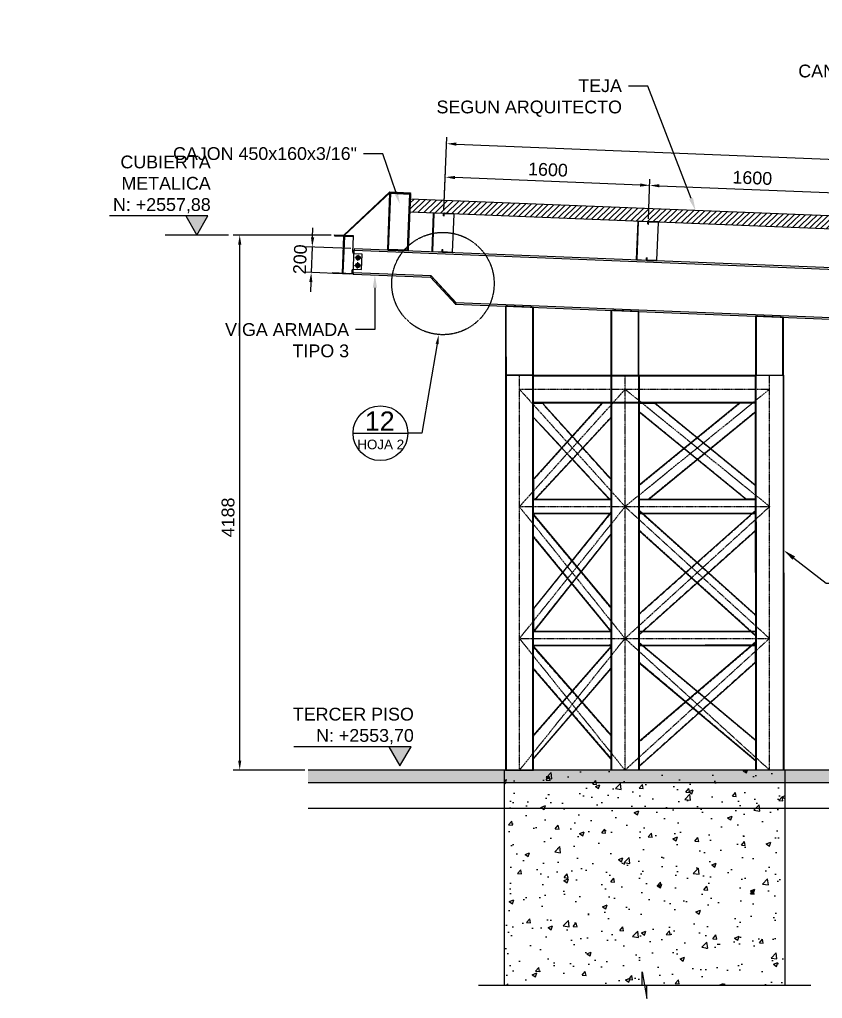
# Model space of a CAD drawing. Header units: millimetres. Extents: x -241278 to 318497, y -110515 to 29234.
# Drawn here: x -32767 to -26485, y -39281 to -31619 of the extents above; entities that cross this region are included whole.
import ezdxf
from ezdxf import colors
from ezdxf.entities.mleader import LeaderData, LeaderLine
from ezdxf.enums import TextEntityAlignment as Align
from ezdxf.math import Vec2, Vec3

# ---------------------------------------------------------------- set-up
doc = ezdxf.new("R2010")
doc.units = ezdxf.units.MM
doc.header["$LTSCALE"] = 0.1
doc.set_wipeout_variables(frame=1)
for name, pattern in [('CENTER', [2, 1.25, -0.25, 0.25, -0.25]), ('CENTERX2', [101.6, 63.5, -12.7, 12.7, -12.7]), ('HIDDENX2', [19.05, 12.7, -6.35])]:
    doc.linetypes.add(name, pattern=pattern)
for name, color, linetype in [('EE-5', 7, 'Continuous'), ('EE-CENTROS', 8, 'CENTER'), ('EE-TEXTO 1', 4, 'Continuous'), ('EE-TEXTO 2', 2, 'Continuous'), ('EE-V ARMADA TIPO 4', 223, 'Continuous'), ('SIM-2PHR 305x80x2', 4, 'Continuous'), ('SIM-ACHURADOS', 8, 'Continuous'), ('SIM-CONCRETO', 8, 'Continuous'), ('SIM-COTAS', 1, 'Continuous'), ('SIM-EJES', 8, 'CENTERX2'), ('SIM-OCULTOS', 8, 'HIDDENX2'), ('SIM-PLATINAS', 2, 'Continuous'), ('SIM-TUBO 365x160x3-16', 83, 'Continuous'), ('SIM-TUBO 4x4mm', 122, 'Continuous'), ('SIM-TUBO 8x5.5', 212, 'Continuous'), ('SIM-W16x31', 164, 'Continuous')]:
    doc.layers.add(name, color=color, linetype=linetype)
doc.styles.add('ARIAL', font='arial.ttf')
doc.styles.add('ARIAL EE', font='arial.ttf')
doc.styles.get("Standard").update_dxf_attribs({"font": 'arial.ttf'})
doc.dimstyles.new('EE 1_STANDAR', dxfattribs={"dimtxt": 2, "dimasz": 1.5, "dimexe": 1, "dimexo": 0.5, "dimgap": 0.8, "dimtad": 1, "dimdec": 0, "dimdsep": 46, "dimtxsty": 'Standard', "dimcen": 0.09, "dimclrd": 256, "dimclre": 256, "dimclrt": 2, "dimadec": 0, "dimazin": 0, "dimtfac": 1, "dimtdec": 0, "dimtix": 1, "dimtmove": 0, "dimatfit": 2, "dimfxl": 1, "dimtolj": 1, "dimlwd": -1, "dimlwe": -1, "dimarcsym": 1})

# ---------------------------------------------------------------- blocks, each defined once
blk = doc.blocks.new('*D51')
at = {"layer": 'SIM-COTAS', "color": 2, "transparency": 16777216, "insert": (-25427.9, -34161.8), "char_height": 100, "attachment_point": 5, "rotation": 358.89424}
blk.add_mtext('\\A1;VIGA W16x31', dxfattribs=at)
blk = doc.blocks.new('*D53')
at = {"layer": 'SIM-COTAS', "transparency": 16777216}
for p, q in [((-30328.9, -33306.2), (-31094.8, -33306.2)), ((-31044.8, -37419.5), (-31044.8, -33381.2)), ((-30534.8, -37494.5), (-31094.8, -37494.5))]:
    blk.add_line(p, q, dxfattribs=at)
for points in [[(-31057.3, -33381.2), (-31032.3, -33381.2), (-31044.8, -33306.2)], [(-31057.3, -37419.5), (-31032.3, -37419.5), (-31044.8, -37494.5)]]:
    blk.add_solid(points, dxfattribs=at)
at = {"layer": 'SIM-COTAS', "color": 2, "transparency": 16777216, "insert": (-31135.9, -35516), "char_height": 100, "attachment_point": 5, "rotation": 90}
blk.add_mtext('\\A1;4188', dxfattribs=at)
blk = doc.blocks.new('*D56')
at = {"layer": 'SIM-COTAS', "transparency": 16777216}
for p, q in [((-27847.3, -33178.3), (-27834.8, -32867.2)), ((-27761.9, -32920.1), (-26312.7, -32978.5)), ((-26248.3, -33242.3), (-26235.8, -32931.6))]:
    blk.add_line(p, q, dxfattribs=at)
for points in [[(-27761.3, -32907.6), (-27762.4, -32932.6), (-27836.8, -32917.1)], [(-26312.2, -32966), (-26313.2, -32991), (-26237.8, -32981.6)]]:
    blk.add_solid(points, dxfattribs=at)
at = {"layer": 'SIM-COTAS', "color": 2, "transparency": 16777216, "insert": (-27033.6, -32858.4), "char_height": 100, "attachment_point": 5, "rotation": 357.69238}
blk.add_mtext('\\A1;1600', dxfattribs=at)
blk = doc.blocks.new('*D59')
at = {"layer": 'SIM-COTAS', "transparency": 16777216}
for p, q in [((-29446.4, -33114.3), (-29423.2, -32540.6)), ((-29350.3, -32593.6), (-23104.1, -32845.3)), ((-23050.2, -33370.3), (-23027.2, -32798.4))]:
    blk.add_line(p, q, dxfattribs=at)
for points in [[(-29349.8, -32581.1), (-29350.8, -32606.1), (-29425.2, -32590.6)], [(-23103.6, -32832.8), (-23104.6, -32857.8), (-23029.2, -32848.3)]]:
    blk.add_solid(points, dxfattribs=at)
at = {"layer": 'SIM-COTAS', "color": 2, "transparency": 16777216, "insert": (-25334.4, -32663.6), "char_height": 100, "attachment_point": 5, "rotation": 357.69238}
blk.add_mtext('\\A1;CORREAS 2PHR 305x80x2.0mm', dxfattribs=at)
blk = doc.blocks.new('*D60')
at = {"layer": 'SIM-COTAS', "transparency": 16777216}
for p, q in [((-29446.4, -33114.3), (-29433.8, -32802.7)), ((-27911.7, -32914.1), (-29360.9, -32855.7)), ((-27847.3, -33178.3), (-27834.8, -32867.2))]:
    blk.add_line(p, q, dxfattribs=at)
for points in [[(-29360.4, -32843.2), (-29361.4, -32868.2), (-29435.8, -32852.7)], [(-27911.2, -32901.6), (-27912.2, -32926.6), (-27836.8, -32917.1)]]:
    blk.add_solid(points, dxfattribs=at)
at = {"layer": 'SIM-COTAS', "color": 2, "transparency": 16777216, "insert": (-28632.6, -32793.9), "char_height": 100, "attachment_point": 5, "rotation": 357.69238}
blk.add_mtext('\\A1;1600', dxfattribs=at)
blk = doc.blocks.new('*D70')
at = {"layer": 'SIM-COTAS', "transparency": 16777216}
for p, q in [((-30474.6, -33324.4), (-30471.6, -33249.5)), ((-30174.1, -33411.5), (-30527.5, -33397.4)), ((-30477.6, -33399.4), (-30485.6, -33599.3)), ((-30182.1, -33611.4), (-30535.5, -33597.3)), ((-30488.6, -33674.2), (-30491.6, -33749.2))]:
    blk.add_line(p, q, dxfattribs=at)
for points in [[(-30487.1, -33323.9), (-30462.1, -33324.9), (-30477.6, -33399.4)], [(-30501.1, -33673.7), (-30476.1, -33674.7), (-30485.6, -33599.3)]]:
    blk.add_solid(points, dxfattribs=at)
at = {"layer": 'SIM-COTAS', "color": 2, "transparency": 16777216, "insert": (-30572.5, -33495.7), "char_height": 100, "attachment_point": 5, "rotation": 87.70705}
blk.add_mtext('\\A1;200', dxfattribs=at)
blk = doc.blocks.new('ITEM DETALLE')
at = {"color": 7, "transparency": 16777216}
blk.add_wipeout([(0, 4.29), (-0.84, 4.2), (-1.64, 3.96), (-2.38, 3.56), (-3.03, 3.03), (-3.56, 2.38), (-3.96, 1.64), (-4.2, 0.84), (-4.29, 0), (-4.2, -0.84), (-3.96, -1.64), (-3.56, -2.38), (-3.03, -3.03), (-2.38, -3.56), (-1.64, -3.96), (-0.84, -4.2), (0, -4.29), (0.84, -4.2), (1.64, -3.96), (2.38, -3.56), (3.03, -3.03), (3.56, -2.38), (3.96, -1.64), (4.2, -0.84), (4.29, 0), (4.2, 0.84), (3.96, 1.64), (3.56, 2.38), (3.03, 3.03), (2.38, 3.56), (1.64, 3.96), (0.84, 4.2)], dxfattribs=at)
at = {"layer": 'EE-5', "color": 7, "transparency": 16777216}
blk.add_line((-4.29, 0), (4.29, 0), dxfattribs=at)
blk.add_circle((0, 0), 4.29, dxfattribs=at)
at = {"layer": 'EE-TEXTO 1', "color": 4, "transparency": 16777216, "style": 'ARIAL EE'}
blk.add_attdef('X', text='', height=3, dxfattribs=at).set_placement((-0.11, 1.9), align=Align.MIDDLE_CENTER)
at = {"layer": 'EE-TEXTO 2', "color": 2, "transparency": 16777216, "style": 'ARIAL EE'}
blk.add_attdef('###', text='', height=1.5, dxfattribs=at).set_placement((0.04, -1.76), align=Align.MIDDLE_CENTER)

msp = doc.modelspace()

# ---------------------------------------------------------------- hatches: boundary and pattern name
at = {"layer": 'SIM-ACHURADOS'}
h = msp.add_hatch(dxfattribs=at)
h.set_pattern_fill('ANSI31', color=256, scale=10, angle=-0.8201)
h.set_pattern_definition([(44.1799, (-21316.485, -17.095), (-22.127007, 22.769674), [])])
h.paths.add_polyline_path([(-29714.9, -33124.4), (-22968.4, -33394.4), (-22964.8, -33294.4), (-29711.3, -33024.5)])
at = {"layer": 'SIM-CONCRETO'}
h = msp.add_hatch(dxfattribs=at)
h.set_pattern_fill('AR-CONC', color=256)
h.set_pattern_definition([(50, (-18394.92, 0), (182.18467, -15.9391), [19.05, -209.55]), (355, (-18394.92, 0), (-35.2434, 191.05685), [15.24, -167.6406]), (100.45144, (-18379.74, -1.33), (146.94125, 175.11775), [16.19, -178.09024]), (46.1842, (-18394.92, 50.8), (271.079, -42.0423), [28.575, -314.325]), (96.63556, (-18372.33, 47.3), (237.4041, 247.4261), [24.285, -267.1356]), (351.18415, (-18394.92, 50.8), (237.4041, 247.4261), [22.86, -251.4597]), (21, (-18369.52, 38.1), (151.6144, -102.2652), [19.05, -209.55]), (326, (-18369.52, 38.1), (61.802, 184.188), [15.24, -167.64]), (71.45144, (-18356.89, 29.58), (213.4164, 81.9228), [16.19, -178.0899]), (37.5, (-18394.924, 0), (3.0886, 84.55504), [0, -165.608, 0, -170.18, 0, -168.275]), (7.5, (-18394.92, 0), (66.81966, 100.18057), [0, -97.028, 0, -161.798, 0, -64.135]), (327.5, (-18451.566, 0), (135.5906, -5.72874), [0, -63.5, 0, -198.12, 0, -262.89]), (317.5, (-18476.97, 0), (148.12918, 25.4265), [0, -82.55, 0, -131.572, 0, -186.69])])
h.paths.add_polyline_path([(-13781.8, -37594.5), (-30509.8, -37594.5), (-30509.8, -37494.5), (-13781.8, -37494.5)])
h = msp.add_hatch(dxfattribs=at)
h.set_pattern_fill('AR-CONC', color=256, scale=2)
h.set_pattern_definition([(50, (-11201, 0), (364.3693, -31.8782), [38.1, -419.1]), (355, (-11201, 0), (-70.487, 382.1137), [30.48, -335.2812]), (100.4514, (-11170.65, -2.66), (293.8825, 350.2355), [32.38, -356.1805]), (46.1842, (-11201, 101.6), (542.158, -84.0847), [57.15, -628.65]), (96.6356, (-11155.83, 94.6), (474.808, 494.852), [48.57, -534.271]), (351.1842, (-11201, 101.6), (474.808, 494.852), [45.72, -502.9195]), (21, (-11150.2, 76.2), (303.2288, -204.5304), [38.1, -419.1]), (326, (-11150.2, 76.2), (123.604, 368.376), [30.48, -335.28]), (71.4514, (-11124.94, 59.16), (426.8328, 163.8455), [32.38, -356.18]), (37.5, (-11201.01, 0), (6.1772, 169.11008), [0, -331.216, 0, -340.36, 0, -336.55]), (7.5, (-11201.01, 0), (133.6393, 200.36115), [0, -194.056, 0, -323.596, 0, -128.27]), (327.5, (-11314.3, 0), (271.1812, -11.4575), [0, -127, 0, -396.24, 0, -525.78]), (317.5, (-11365.1, 0), (296.2584, 50.853), [0, -165.1, 0, -263.144, 0, -373.38])])
h.paths.add_polyline_path([(-28976.6, -39177.1), (-26776.6, -39177.1), (-26776.6, -37494.5), (-28976.6, -37494.5)])
at = {"layer": 'SIM-COTAS'}
h = msp.add_hatch(color=256, dxfattribs=at)
h.dxf.hatch_style = 1
h.paths.add_polyline_path([(-31380.3, -33306.2), (-31293.3, -33155.5), (-31467.3, -33155.5)])
h = msp.add_hatch(color=256, dxfattribs=at)
h.dxf.hatch_style = 1
h.paths.add_polyline_path([(-29790.8, -37461.9), (-29703.8, -37311.2), (-29877.8, -37311.2)])

# ---------------------------------------------------------------- linework, layer by layer
for points in [[(-29714.9, -33124.4), (-22968.4, -33394.4), (-22964.8, -33294.4), (-29711.3, -33024.5)], [(-30127.2, -33497), (-30134.4, -33483.2), (-30126.1, -33470), (-30110.5, -33470.6), (-30103.3, -33484.4), (-30111.6, -33497.6)], [(-30129.6, -33556.9), (-30136.8, -33543.1), (-30128.5, -33530), (-30112.9, -33530.6), (-30105.7, -33544.4), (-30114, -33557.6)]]:
    msp.add_lwpolyline(points, close=True)
for centre, radius in [((-30118.9, -33483.8), 16.7), ((-30118.9, -33483.8), 13.5), ((-30118.9, -33483.8), 6.44), ((-30121.3, -33543.8), 16.7), ((-30121.3, -33543.8), 13.5), ((-30121.3, -33543.8), 6.44)]:
    msp.add_circle(centre, radius)
for centre in [(-30118.9, -33483.8), (-30121.3, -33543.8)]:
    msp.add_arc(centre, 7.94, 342.69238, 282.69238)
at = {"layer": 'EE-CENTROS'}
for p, q in [((-30143.8, -33482.8), (-30093.9, -33484.8)), ((-30119.9, -33508.8), (-30117.8, -33458.8)), ((-30146.2, -33542.8), (-30096.3, -33544.8)), ((-30122.3, -33568.7), (-30120.3, -33518.8))]:
    msp.add_line(p, q, dxfattribs=at)
at = {"layer": 'EE-V ARMADA TIPO 4'}
for points in [[(-30154, -33312.3), (-30303.9, -33306.2), (-30304.1, -33312.2), (-30154.2, -33318.3)], [(-30226.2, -33315.4), (-30232.2, -33315.1), (-30243.7, -33602.9), (-30237.8, -33603.1)], [(-30166.1, -33612), (-30315.9, -33606), (-30315.7, -33600), (-30165.8, -33606)]]:
    msp.add_lwpolyline(points, close=True, dxfattribs=at)
at = {"layer": 'SIM-2PHR 305x80x2'}
for points in [[(-29448, -33155.3), (-29450, -33155.3), (-29449.4, -33139.3, 0.414214), (-29451.3, -33137.2), (-29523.2, -33134.3, 0.414214), (-29525.3, -33136.2), (-29537.3, -33433, 0.414214), (-29535.3, -33435), (-29463.4, -33437.9, 0.414214), (-29461.3, -33436), (-29460.7, -33420), (-29458.7, -33420.1), (-29459.3, -33436.1, -0.414214), (-29463.5, -33439.9), (-29535.4, -33437, -0.414214), (-29539.3, -33432.9), (-29527.3, -33136.1, -0.414214), (-29523.1, -33132.3), (-29451.2, -33135.2, -0.414214), (-29447.4, -33139.3), (-29448, -33155.3)], [(-29448, -33155.3), (-29446, -33155.4), (-29445.4, -33139.4, -0.414214), (-29443.3, -33137.5), (-29371.3, -33140.4, -0.414214), (-29369.4, -33142.5), (-29381.4, -33439.2, -0.414214), (-29383.5, -33441.2), (-29455.4, -33438.3, -0.414214), (-29457.3, -33436.2), (-29456.7, -33420.2), (-29458.7, -33420.1), (-29459.3, -33436.1, 0.414214), (-29455.5, -33440.3), (-29383.5, -33443.2, 0.414214), (-29379.4, -33439.3), (-29367.4, -33142.6, 0.414214), (-29371.3, -33138.4), (-29443.2, -33135.5, 0.414214), (-29447.4, -33139.3), (-29448, -33155.3)], [(-27849, -33219.3), (-27851, -33219.2), (-27850.3, -33203.2, 0.414214), (-27852.2, -33201.1), (-27924.2, -33198.2, 0.414214), (-27926.3, -33200.2), (-27938.2, -33496.9, 0.414214), (-27936.3, -33499), (-27864.4, -33501.9, 0.414214), (-27862.3, -33500), (-27861.6, -33484), (-27859.6, -33484.1), (-27860.3, -33500.1, -0.414214), (-27864.4, -33503.9), (-27936.4, -33501, -0.414214), (-27940.2, -33496.8), (-27928.3, -33200.1, -0.414214), (-27924.1, -33196.3), (-27852.2, -33199.2, -0.414214), (-27848.3, -33203.3), (-27849, -33219.3)], [(-27849, -33219.3), (-27847, -33219.4), (-27846.3, -33203.4, -0.414214), (-27844.2, -33201.5), (-27772.3, -33204.4, -0.414214), (-27770.4, -33206.5), (-27782.4, -33503.2, -0.414214), (-27784.4, -33505.1), (-27856.4, -33502.2, -0.414214), (-27858.3, -33500.1), (-27857.6, -33484.2), (-27859.6, -33484.1), (-27860.3, -33500.1, 0.414214), (-27856.5, -33504.2), (-27784.5, -33507.1, 0.414214), (-27780.4, -33503.3), (-27768.4, -33206.5, 0.414214), (-27772.2, -33202.4), (-27844.2, -33199.5, 0.414214), (-27848.3, -33203.3), (-27849, -33219.3)]]:
    msp.add_lwpolyline(points, format="xyb", dxfattribs=at)
at = {"layer": 'SIM-CONCRETO'}
for p, q in [((-13781.8, -37494.5), (-30509.8, -37494.5)), ((-13781.8, -37594.5), (-30509.8, -37594.5)), ((-13781.8, -37794.5), (-30509.8, -37794.5))]:
    msp.add_line(p, q, dxfattribs=at)
msp.add_lwpolyline([(-28976.6, -39177.1), (-26776.6, -39177.1), (-26776.6, -37494.5), (-28976.6, -37494.5)], close=True, dxfattribs=at)
at = {"layer": 'SIM-COTAS'}
msp.add_line((-31132.9, -33306.2), (-31627.7, -33306.2), dxfattribs=at)
for points in [[(-31467.3, -33155.5), (-32064.9, -33155.5)], [(-29877.8, -37311.2), (-30621.4, -37311.2)], [(-29176.6, -39177.1), (-27894.8, -39177.1), (-27894.8, -39072.8), (-27858.4, -39281.4), (-27858.4, -39177.1), (-26576.6, -39177.1)]]:
    msp.add_lwpolyline(points, dxfattribs=at)
for points in [[(-31380.3, -33306.2), (-31293.3, -33155.5), (-31467.3, -33155.5)], [(-29790.8, -37461.9), (-29703.8, -37311.2), (-29877.8, -37311.2)]]:
    msp.add_lwpolyline(points, close=True, dxfattribs=at)
at = {"layer": 'SIM-EJES'}
for p, q in [((-28855.8, -37494.5), (-28855.7, -34402.2)), ((-28029.2, -37494.3), (-28029.1, -34402)), ((-26898.4, -37494), (-26898.3, -34401.7)), ((-28856.4, -35432.1), (-28028.1, -34512.4)), ((-28856, -34512.5), (-28029.1, -35431.5)), ((-28855.7, -34512.8), (-26900, -34511.3)), ((-28030.8, -35431.9), (-26898.3, -34512.2)), ((-28030.5, -34512.3), (-26898.1, -35431.3)), ((-28856.4, -36464.5), (-28029.1, -35431.5)), ((-28856.4, -35432.1), (-28030.5, -36463.6)), ((-28855.7, -35431.3), (-28028.5, -35431.2)), ((-28030.9, -36464.3), (-26898.1, -35431.3)), ((-28030.8, -35431.9), (-26899.7, -36463.4)), ((-28030.2, -35431.1), (-26897.4, -35431)), ((-28856.4, -36463.7), (-28030.2, -36463.6)), ((-28856.4, -36463.7), (-28030.2, -37494.3)), ((-28855.8, -37494.5), (-28030.5, -36463.6)), ((-28030.9, -36463.5), (-26899.4, -36463.4)), ((-28030.9, -36463.5), (-26898.4, -37494)), ((-28030.2, -37494.3), (-26899.7, -36463.4))]:
    msp.add_line(p, q, dxfattribs=at)
at = {"layer": 'SIM-OCULTOS'}
for points in [[(-28961.4, -33863.2), (-28961.2, -34402.2), (-28752.2, -34402.2), (-28752.3, -33871.9)], [(-28134.8, -33896.2), (-28134.7, -34402), (-27925.6, -34402), (-27925.7, -33905)], [(-27004.7, -33941.5), (-27003.9, -34402.3), (-26794.8, -34402.3), (-26795.6, -33950.2)], [(-28961.2, -34402.2), (-28960.3, -37494.5), (-28751.2, -37494.5), (-28752.2, -34402.2)], [(-27924.5, -34402), (-27923.6, -37494.3), (-28132.7, -37494.4), (-28133.6, -34402.1)], [(-26793.8, -34401.6), (-26792.9, -37493.9), (-27001.9, -37494), (-27002.8, -34401.7)], [(-27007.8, -34615.8), (-28747.1, -34616.3), (-28747.2, -34407.2), (-27007.9, -34406.7)], [(-28679.1, -34621.3), (-28138.4, -35221.2), (-28138.3, -35373.7), (-28149.7, -35373.7), (-28747.1, -34730.7), (-28747.1, -34621.3)], [(-28205.5, -34621.3), (-28746.3, -35221.2), (-28746.3, -35373.7), (-28734.9, -35373.7), (-28137.6, -34730.7), (-28137.5, -34621.3)], [(-27799.1, -34620.9), (-27009.3, -35266.6), (-27009.4, -35373.9), (-27080.4, -35373.9), (-27920.9, -34686.3), (-27920.8, -34620.8)], [(-27129.5, -34620.9), (-27919.3, -35266.6), (-27919.3, -35373.9), (-27848.3, -35373.9), (-27007.8, -34686.3), (-27007.8, -34620.8)], [(-28746.9, -35377.1), (-28138.3, -35376.7), (-28138.3, -35485), (-28746.8, -35485.4)], [(-27919.3, -35376.9), (-27006.6, -35376.5), (-27006.6, -35484.8), (-27919.2, -35485.2)], [(-27008.9, -35465.7), (-27919.5, -36275.2), (-27919.8, -36432), (-27008.9, -35616.9)], [(-27917.9, -35466.4), (-27008.4, -36282.3), (-27008, -36439.1), (-27917.8, -35617.6)], [(-28138.3, -35479.3), (-28747.2, -36232.3), (-28747.1, -36409.3), (-28137.7, -35643.3)], [(-28745.6, -35499.4), (-28139.4, -36227.6), (-28139.3, -36404.6), (-28745.7, -35663.9)], [(-28747.2, -36409.6), (-28139, -36409.1), (-28139, -36517.4), (-28747.2, -36517.9)], [(-27920, -36409.4), (-27008.2, -36408.9), (-27008.2, -36517.2), (-27919.9, -36517.7)], [(-28139.1, -36529.9), (-28747.7, -37227.8), (-28747.7, -37404.8), (-28138.9, -36694.4)], [(-28746.5, -36532.6), (-28138.2, -37226.7), (-28138.1, -37403.7), (-28746.6, -36697.1)], [(-27918.7, -36499.5), (-27007.3, -37262.5), (-27006.9, -37419.3), (-27918.7, -36650.7)], [(-27009.8, -36496.7), (-27918.1, -37273.2), (-27918.4, -37461.9), (-27009.7, -36647.9)]]:
    msp.add_lwpolyline(points, close=True, dxfattribs=at)
msp.add_circle((-29454.7, -33685.4), 400.5, dxfattribs=at)
at = {"layer": 'SIM-PLATINAS'}
msp.add_lwpolyline([(-30303.8, -33306.1), (-30303.8, -33304.1), (-30230, -33307), (-29869.7, -32968.5), (-29708.9, -32975.2), (-29709.1, -32979.8), (-29868.9, -32973.4), (-30228.8, -33309), (-30303.8, -33306.1)], dxfattribs=at)
msp.add_lwpolyline([(-30164.9, -33584, -0.414214), (-30152.5, -33572.5), (-30092.5, -33574.9), (-30087.7, -33455), (-30147.6, -33452.6, -0.414214), (-30159.1, -33440.2), (-30154.2, -33318.3), (-30226.2, -33315.4), (-30237.8, -33603.1), (-30165.8, -33606)], format="xyb", close=True, dxfattribs=at)
at = {"layer": 'SIM-TUBO 365x160x3-16'}
for points in [[(-29882, -33418.5), (-29886.7, -33418.3), (-29869.1, -32978.1), (-29864.4, -32978.3)], [(-29709.1, -32979.8), (-29868.9, -32973.4), (-29869.1, -32978.1), (-29709.3, -32984.5)], [(-29726.9, -33424.7), (-29731.6, -33424.5), (-29714, -32984.3), (-29709.3, -32984.5)], [(-29726.9, -33424.7), (-29886.7, -33418.3), (-29886.9, -33423), (-29727.1, -33429.4)]]:
    msp.add_lwpolyline(points, close=True, dxfattribs=at)
at = {"layer": 'SIM-TUBO 4x4mm'}
for points in [[(-28674.5, -34621.3), (-28138.4, -35217.1), (-28138.3, -35373.7), (-28154.6, -35373.7), (-28747.1, -34734.7), (-28747.1, -34621.3)], [(-28210.1, -34621.3), (-28746.3, -35217.1), (-28746.3, -35373.7), (-28730.1, -35373.7), (-28137.6, -34734.7), (-28137.5, -34621.3)], [(-27794.5, -34620.9), (-27009.3, -35262.5), (-27009.4, -35373.9), (-27085.3, -35373.9), (-27920.9, -34690.3), (-27920.8, -34620.8)], [(-27134.1, -34620.9), (-27919.3, -35262.5), (-27919.3, -35373.9), (-27843.4, -35373.9), (-27007.8, -34690.3), (-27007.8, -34620.8)], [(-28746.9, -35374.1), (-28138.3, -35373.7), (-28138.3, -35488), (-28746.8, -35488.4)], [(-27919.3, -35373.9), (-27006.6, -35373.5), (-27006.6, -35487.8), (-27919.2, -35488.2)], [(-28138.3, -35472.8), (-28747.2, -36228.2), (-28747.1, -36413.4), (-28137.7, -35647.3)], [(-27008.9, -35460.9), (-27919.5, -36271.2), (-27919.7, -36435.9), (-27008.9, -35622.1)], [(-27917.9, -35461.7), (-27008.4, -36278.3), (-27008, -36443), (-27917.8, -35622.8)], [(-28745.6, -35492.9), (-28139.4, -36223.6), (-28139.3, -36408.7), (-28745.7, -35667.9)], [(-28747.2, -36406.6), (-28139, -36406.1), (-28139, -36520.4), (-28747.2, -36520.9)], [(-27920, -36406.4), (-27008.2, -36405.9), (-27008.2, -36520.2), (-27919.9, -36520.7)], [(-28139.1, -36523.4), (-28747.7, -37223.7), (-28747.7, -37408.8), (-28138.9, -36698.4)], [(-28746.5, -36526.1), (-28138.2, -37222.6), (-28138.1, -37407.7), (-28746.6, -36701.1)], [(-27918.7, -36494.8), (-27007.3, -37258.5), (-27006.9, -37423.2), (-27918.7, -36655.9)], [(-27009.8, -36491.9), (-27918.1, -37269.1), (-27918.4, -37465.9), (-27009.7, -36653.1)]]:
    msp.add_lwpolyline(points, close=True, dxfattribs=at)
at = {"layer": 'SIM-TUBO 8x5.5'}
for points in [[(-28966.4, -33863.2), (-28966.2, -34402.2), (-28747.2, -34402.2), (-28747.3, -33871.9)], [(-28139.8, -33896.2), (-28139.7, -34402), (-27920.6, -34402), (-27920.7, -33905)], [(-27009.7, -33941.5), (-27008.9, -34402.3), (-26789.8, -34402.3), (-26790.6, -33950.2)], [(-28966.2, -34402.2), (-28965.3, -37494.5), (-28746.3, -37494.5), (-28747.2, -34402.2)], [(-27007.8, -34620.8), (-28747, -34621.3), (-28747.2, -34402.2), (-27007.9, -34401.7)], [(-27919.5, -34402), (-27918.6, -37494.3), (-28137.7, -37494.4), (-28138.6, -34402.1)], [(-26788.8, -34401.6), (-26787.8, -37493.9), (-27006.9, -37494), (-27007.8, -34401.7)]]:
    msp.add_lwpolyline(points, close=True, dxfattribs=at)
at = {"layer": 'SIM-W16x31'}
for points in [[(-30149.6, -33423.7), (-22929.6, -33712.6), (-22929.6, -33714.1), (-22834, -33717.9), (-22841.6, -34097), (-29353.2, -33836.5), (-29547, -33625.6), (-30156.7, -33601.2)], [(-22929.1, -33701.4), (-30149.1, -33412.5), (-30149.6, -33423.7), (-22929.6, -33712.6)], [(-29547, -33625.6), (-30156.7, -33600.8), (-30157.1, -33612), (-29552.1, -33636.6)], [(-29352.4, -33836.6), (-29357.5, -33847.6), (-29552.1, -33636.6), (-29547, -33625.6)], [(-22841.6, -34097), (-29353.2, -33836.5), (-29358.3, -33847.5), (-22841.8, -34108.2)]]:
    msp.add_lwpolyline(points, close=True, dxfattribs=at)

# ---------------------------------------------------------------- texts
at = {"layer": 'SIM-COTAS', "color": 2, "char_height": 100, "attachment_point": 9, "style": 'ARIAL'}
for s, insert, width in [('\\A1;CUBIERTA METALICA\\PN: +2557,88', (-31271.8, -33135.6), 1214.801), ('\\A1;TERCER PISO\\PN: +2553,70', (-29682.3, -37291.3), 1163.76)]:
    msp.add_mtext(s, dxfattribs=dict(at, insert=insert, width=width))

# ---------------------------------------------------------------- dimensions: what is measured, and where the dimension line sits
at = {"layer": 'SIM-COTAS'}
dim = msp.add_linear_dim(base=(-23029.2, -32848.3), p1=(-29447.4, -33139.3), p2=(-23051.2, -33395.3), angle=357.69238, text='CORREAS 2PHR 305x80x2.0mm', dimstyle='EE 1_STANDAR', dxfattribs=at)
dim.commit()
dim.dimension.update_dxf_attribs({"geometry": '*D59', "text_midpoint": (-25338, -32755.3), "dimtype": 160})
for base, p2, picture, middle in [((-29435.8, -32852.7), (-29447.4, -33139.3), '*D60', (-28632.6, -32793.9)), ((-26237.8, -32981.6), (-26249.3, -33267.3), '*D56', (-27033.6, -32858.4))]:
    dim = msp.add_linear_dim(base=base, p1=(-27848.3, -33203.3), p2=p2, angle=357.69238, dimstyle='EE 1_STANDAR', dxfattribs=at)
    dim.commit()
    dim.dimension.update_dxf_attribs({"geometry": picture, "text_midpoint": middle})
for base, p1, p2, angle, picture, middle, dimtype in [((-30485.6, -33599.3), (-30149.1, -33412.5), (-30157.1, -33612.4), 267.70705, '*D70', (-30481.6, -33499.3), 161), ((-31044.8, -33306.2), (-30509.8, -37494.5), (-30303.9, -33306.2), 90, '*D53', (-31044.8, -35516), 160)]:
    dim = msp.add_linear_dim(base=base, p1=p1, p2=p2, angle=angle, dimstyle='EE 1_STANDAR', dxfattribs=at)
    dim.commit()
    dim.dimension.update_dxf_attribs({"geometry": picture, "text_midpoint": middle, "dimtype": dimtype})
dim = msp.add_linear_dim(base=(-30173.4, -34162), p1=(-22837.2, -33702.2), p2=(-30161.7, -33560.8), angle=178.89424, text='VIGA W16x31', dimstyle='EE 1_STANDAR', override={"dimse1": 1, "dimse2": 1, "dimsd1": 1, "dimsd2": 1}, dxfattribs=at)
dim.commit()
dim.dimension.update_dxf_attribs({"geometry": '*D51', "text_midpoint": (-25429.7, -34253.5), "dimtype": 161})

# ---------------------------------------------------------------- leaders
at = {"layer": 'SIM-COTAS', "linetype": 'Continuous'}
ml = msp.add_multileader_mtext('Standard', dxfattribs=at)
ml.set_content('\\A1;{\\C2;TEJA\\PSEGUN ARQUITECTO}', color=256)
ml.set_leader_properties()
ml.build(insert=Vec2(0, 0))
ml.multileader.update_dxf_attribs({"dogleg_length": 0.0025, "arrow_head_size": 100, "scale": 50})
ctx = ml.context
ctx.base_point, ctx.scale, ctx.char_height, ctx.arrow_head_size, ctx.landing_gap_size, ctx.plane_origin = Vec3(11372.5, -31673), 50, 100, 100, 50, Vec3(30775.3, -33692)
ctx.text_align_type = 2
notes = []
notes.append((ctx, [(0, (1, 1, 0), (12533.9, -31673), (-1, 0), 151.8, [(0, [(12533.9, -32733.5)], 0, [])])]))
ctx.mtext.insert, ctx.mtext.rotation, ctx.mtext.width, ctx.mtext.defined_height, ctx.mtext.alignment, ctx.mtext.flow_direction = Vec3(12332.1, -31619.1), 6.283185, 1310.826, 411.1, 3, 5
ml = msp.add_multileader_mtext('Standard', dxfattribs=at)
ml.set_content('\\A1;{\\C2;CANAL DE AGUAS LLUVIAS SEGUN DISEÑO HIDRAULICO}', color=256)
ml.set_leader_properties()
ml.build(insert=Vec2(0, 0))
ml.multileader.update_dxf_attribs({"dogleg_length": 0.0025, "arrow_head_size": 100, "scale": 50})
ctx = ml.context
ctx.base_point, ctx.scale, ctx.char_height, ctx.arrow_head_size, ctx.landing_gap_size, ctx.plane_origin = Vec3(-24293.3, -32022.5), 50, 100, 100, 50, Vec3(-4964.9, -34649.4)
ctx.text_align_type = 2
notes.append((ctx, [(0, (1, 1, 0), (-22622.5, -32022.5), (-1, 0), 151.8, [(0, [(-22842.1, -33698.4)], 0, [])])]))
ctx.mtext.insert, ctx.mtext.rotation, ctx.mtext.width, ctx.mtext.defined_height, ctx.mtext.alignment, ctx.mtext.flow_direction = Vec3(-22824.3, -31971.6), 6.283185, 1471.795, 542.5, 3, 5
ml = msp.add_multileader_mtext('Standard', dxfattribs=at)
ml.set_content('\\A1;{\\C2;CANAL DE AGUAS LLUVIAS SEGUN DISEÑO HIDRAULICO}', color=256)
ml.set_leader_properties()
ml.build(insert=Vec2(0, 0))
ml.multileader.update_dxf_attribs({"dogleg_length": 0.0025, "arrow_head_size": 100, "scale": 50})
ctx = ml.context
ctx.base_point, ctx.scale, ctx.char_height, ctx.arrow_head_size, ctx.landing_gap_size, ctx.plane_origin = Vec3(-2486.9, -32022.4), 50, 100, 100, 50, Vec3(16841.5, -34649.4)
ctx.text_align_type = 2
notes.append((ctx, [(0, (1, 1, 0), (-816.1, -32022.4), (-1, 0), 151.8, [(0, [(-1035.7, -33698.3)], 0, [])])]))
ctx.mtext.insert, ctx.mtext.rotation, ctx.mtext.width, ctx.mtext.defined_height, ctx.mtext.alignment, ctx.mtext.flow_direction = Vec3(-1017.9, -31971.6), 6.283185, 1471.795, 542.5, 3, 5
ml = msp.add_multileader_mtext('Standard', dxfattribs=at)
ml.set_content('\\A1;{\\C2;PROYECCION\\PCANAL DE AGUAS LLUVIAS SEGUN DISEÑO HIDRAULICO}', color=256)
ml.set_leader_properties()
ml.build(insert=Vec2(0, 0))
ml.multileader.update_dxf_attribs({"dogleg_length": 0.0025, "arrow_head_size": 100, "scale": 50})
ctx = ml.context
ctx.base_point, ctx.scale, ctx.char_height, ctx.arrow_head_size, ctx.landing_gap_size, ctx.plane_origin = Vec3(25254.2, -32022.4), 50, 100, 100, 50, Vec3(44582.6, -34649.4)
ctx.text_align_type = 2
notes.append((ctx, [(0, (1, 1, 0), (26925, -32022.4), (-1, 0), 151.8, [(0, [(26705.4, -33698.3)], 0, [])])]))
ctx.mtext.insert, ctx.mtext.rotation, ctx.mtext.width, ctx.mtext.defined_height, ctx.mtext.alignment, ctx.mtext.flow_direction = Vec3(26723.2, -31971.6), 6.283185, 1471.795, 542.5, 3, 5
ml = msp.add_multileader_mtext('Standard', dxfattribs=at)
ml.set_content('\\A1;{\\C2;TEJA\\PSEGUN ARQUITECTO}', color=256)
ml.set_leader_properties()
ml.build(insert=Vec2(0, 0))
ml.multileader.update_dxf_attribs({"dogleg_length": 0.0025, "arrow_head_size": 100, "scale": 50})
ctx = ml.context
ctx.base_point, ctx.scale, ctx.char_height, ctx.arrow_head_size, ctx.landing_gap_size, ctx.plane_origin = Vec3(-29013.5, -32140.4), 50, 100, 100, 50, Vec3(-9604.3, -34159.4)
ctx.text_align_type = 2
notes.append((ctx, [(0, (1, 1, 0), (-27852.2, -32140.4), (-1, 0), 151.8, [(0, [(-27477.7, -33113.9)], 0, [])])]))
ctx.mtext.insert, ctx.mtext.rotation, ctx.mtext.width, ctx.mtext.defined_height, ctx.mtext.alignment, ctx.mtext.flow_direction = Vec3(-28054, -32086.5), 6.283185, 1310.826, 411.1, 3, 5
ml = msp.add_multileader_mtext('Standard', dxfattribs=at)
ml.set_content('\\A1;{\\C2;TEJA\\PSEGUN ARQUITECTO}', color=256)
ml.set_leader_properties()
ml.build(insert=Vec2(0, 0))
ml.multileader.update_dxf_attribs({"dogleg_length": 0.0025, "arrow_head_size": 100, "scale": 50})
ctx = ml.context
ctx.base_point, ctx.scale, ctx.char_height, ctx.arrow_head_size, ctx.landing_gap_size, ctx.plane_origin = Vec3(-5877.7, -32166), 50, 100, 100, 50, Vec3(13531.5, -34185)
ctx.text_align_type = 2
notes.append((ctx, [(0, (1, 1, 0), (-4716.4, -32166), (-1, 0), 151.8, [(0, [(-4706.9, -33152.8)], 0, [])])]))
ctx.mtext.insert, ctx.mtext.rotation, ctx.mtext.width, ctx.mtext.defined_height, ctx.mtext.alignment, ctx.mtext.flow_direction = Vec3(-4918.2, -32112.1), 6.283185, 1310.826, 411.1, 3, 5
ml = msp.add_multileader_mtext('Standard', dxfattribs=at)
ml.set_content('\\A1;{\\C2;CAJON 450x160x3/16"}', color=256)
ml.set_leader_properties()
ml.build(insert=Vec2(0, 0))
ml.multileader.update_dxf_attribs({"dogleg_length": 0.0025, "arrow_head_size": 100, "scale": 50})
ctx = ml.context
ctx.base_point, ctx.scale, ctx.char_height, ctx.arrow_head_size, ctx.landing_gap_size, ctx.plane_origin = Vec3(9822.9, -32205.1), 50, 100, 100, 50, Vec3(29092.3, -33854.6)
ctx.text_align_type = 2
notes.append((ctx, [(0, (1, 1, 0), (10993.8, -32205.1), (-1, 0), 151.8, [(0, [(11215.1, -32903.5)], 0, [])])]))
ctx.mtext.insert, ctx.mtext.rotation, ctx.mtext.width, ctx.mtext.defined_height, ctx.mtext.alignment, ctx.mtext.flow_direction = Vec3(10792, -32154.2), 6.283185, 1310.826, 411.1, 3, 5
ml = msp.add_multileader_mtext('Standard', dxfattribs=at)
ml.set_content('\\A1;{\\C2;CAJON 450x160x3/16"}', color=256)
ml.set_leader_properties()
ml.build(insert=Vec2(0, 0))
ml.multileader.update_dxf_attribs({"dogleg_length": 0.0025, "arrow_head_size": 100, "scale": 50})
ctx = ml.context
ctx.base_point, ctx.scale, ctx.char_height, ctx.arrow_head_size, ctx.landing_gap_size, ctx.plane_origin = Vec3(-31096.5, -32668.8), 50, 100, 100, 50, Vec3(-11901.5, -34112.2)
ctx.text_align_type = 2
notes.append((ctx, [(0, (1, 1, 0), (-29925.6, -32668.8), (-1, 0), 151.8, [(0, [(-29792.4, -33061.5)], 0, [])])]))
ctx.mtext.insert, ctx.mtext.rotation, ctx.mtext.width, ctx.mtext.defined_height, ctx.mtext.alignment, ctx.mtext.flow_direction = Vec3(-30127.4, -32617.9), 6.283185, 1310.826, 411.1, 3, 5
ml = msp.add_multileader_mtext('Standard', dxfattribs=at)
ml.set_content('\\A1;{\\C2;CAJON 450x160x3/16"}', color=256)
ml.set_leader_properties()
ml.build(insert=Vec2(0, 0))
ml.multileader.update_dxf_attribs({"dogleg_length": 0.0025, "arrow_head_size": 100, "scale": 50})
ctx = ml.context
ctx.base_point, ctx.scale, ctx.char_height, ctx.arrow_head_size, ctx.landing_gap_size, ctx.plane_origin = Vec3(-7354.5, -32725.7), 50, 100, 100, 50, Vec3(11914.8, -34375.2)
ctx.text_align_type = 2
notes.append((ctx, [(0, (1, 1, 0), (-6183.6, -32725.7), (-1, 0), 151.8, [(0, [(-5947.7, -33325.9)], 0, [])])]))
ctx.mtext.insert, ctx.mtext.rotation, ctx.mtext.width, ctx.mtext.defined_height, ctx.mtext.alignment, ctx.mtext.flow_direction = Vec3(-6385.5, -32674.8), 6.283185, 1310.826, 411.1, 3, 5
ml = msp.add_multileader_mtext('Standard', dxfattribs=at)
ml.set_content('\\A1;{\\C2;VIGA ARMADA\\PTIPO 3}', color=256)
ml.set_leader_properties()
ml.build(insert=Vec2(0, 0))
ml.multileader.update_dxf_attribs({"dogleg_length": 0.0025, "arrow_head_size": 100, "scale": 50})
ctx = ml.context
ctx.base_point, ctx.scale, ctx.char_height, ctx.arrow_head_size, ctx.landing_gap_size, ctx.plane_origin = Vec3(35870.6, -34123.4), 50, 100, 100, 50, Vec3(19228.8, -35123.2)
ctx.text_align_type = 2
notes.append((ctx, [(1, (1, 1, 0), (37092.3, -34123.4), (-1, 0), 151.8, [(0, [(37092.3, -33490.2)], 0, [])])]))
ctx.mtext.insert, ctx.mtext.width, ctx.mtext.defined_height, ctx.mtext.alignment, ctx.mtext.flow_direction = Vec3(36890.5, -34072.5), 1315.78, 411.1, 3, 5
ml = msp.add_multileader_mtext('Standard', dxfattribs=at)
ml.set_content('\\A1;{\\C2;VIGA ARMADA\\PTIPO 3}', color=256)
ml.set_leader_properties()
ml.build(insert=Vec2(0, 0))
ml.multileader.update_dxf_attribs({"dogleg_length": 0.0025, "arrow_head_size": 100, "scale": 50})
ctx = ml.context
ctx.base_point, ctx.scale, ctx.char_height, ctx.arrow_head_size, ctx.landing_gap_size, ctx.plane_origin = Vec3(-30836.9, -34046.4), 50, 100, 100, 50, Vec3(-12123.7, -35250.8)
ctx.text_align_type = 2
notes.append((ctx, [(0, (1, 1, 0), (-29987.2, -34046.4), (-1, 0), 151.8, [(0, [(-29987.2, -33617.8)], 0, [])])]))
ctx.mtext.insert, ctx.mtext.rotation, ctx.mtext.width, ctx.mtext.defined_height, ctx.mtext.alignment, ctx.mtext.flow_direction = Vec3(-30189.1, -33995.5), 6.283185, 603.006, 411.1, 3, 5
ml = msp.add_multileader_mtext('Standard', dxfattribs=at)
ml.set_content('\\A1;{\\C2;VIGA ARMADA\\PTIPO 2}', color=256)
ml.set_leader_properties()
ml.build(insert=Vec2(0, 0))
ml.multileader.update_dxf_attribs({"dogleg_length": 0.0025, "arrow_head_size": 100, "scale": 50})
ctx = ml.context
ctx.base_point, ctx.scale, ctx.char_height, ctx.arrow_head_size, ctx.landing_gap_size, ctx.plane_origin = Vec3(12216.9, -34695.6), 50, 100, 100, 50, Vec3(-2070, -35386.7)
ctx.text_align_type = 2
notes.append((ctx, [(1, (1, 1, 0), (13438.7, -34695.6), (-1, 0), 151.8, [(0, [(14598.5, -33665.1)], 0, [])])]))
ctx.mtext.insert, ctx.mtext.width, ctx.mtext.defined_height, ctx.mtext.alignment, ctx.mtext.flow_direction = Vec3(13236.8, -34644.7), 1315.78, 411.1, 3, 5
ml = msp.add_multileader_mtext('Standard', dxfattribs=at)
ml.set_content('\\A1;{\\C2;VIGA ARMADA\\PTIPO 1}', color=256)
ml.set_leader_properties()
ml.build(insert=Vec2(0, 0))
ml.multileader.update_dxf_attribs({"dogleg_length": 0.0025, "arrow_head_size": 100, "scale": 50})
ctx = ml.context
ctx.base_point, ctx.scale, ctx.char_height, ctx.arrow_head_size, ctx.landing_gap_size, ctx.plane_origin = Vec3(34211.9, -34465.4), 50, 100, 100, 50, Vec3(19019.2, -35260.2)
ctx.text_align_type = 2
notes.append((ctx, [(1, (1, 1, 0), (35433.7, -34465.4), (-1, 0), 151.8, [(0, [(35692.5, -34031.8)], 0, [])])]))
ctx.mtext.insert, ctx.mtext.width, ctx.mtext.defined_height, ctx.mtext.alignment, ctx.mtext.flow_direction = Vec3(35231.9, -34414.6), 1315.78, 411.1, 3, 5
at = {"layer": 'SIM-COTAS'}
ml = msp.add_multileader_block('Standard', dxfattribs=at)
ml.set_content('ITEM DETALLE', color=256, scale=50)
ml.set_attribute('X', '12', width=0)
ml.set_attribute('###', 'HOJA 2', width=0)
ml.set_leader_properties(color=256)
ml.build(insert=Vec2(0, 0))
ml.multileader.update_dxf_attribs({"arrow_head_size": 75, "scale": 50})
ctx = ml.context
ctx.base_point, ctx.scale, ctx.char_height, ctx.arrow_head_size, ctx.landing_gap_size, ctx.plane_origin = Vec3(-30157.9, -34856.7, 0.3), 50, 200, 75, 100, Vec3(-32082.8, -33299.6, 0.3)
notes.append((ctx, [(1, (1, 1, 0), (-29619, -34856.7, 0.3), (-1, 0), 110.4, [(0, [(-29487, -34084.5, 0.3)], 0, [])])]))
ctx.block.insert = Vec3(-29943.6, -34856.7, 0.3)
at = {"layer": 'SIM-COTAS', "linetype": 'Continuous'}
ml = msp.add_multileader_mtext('Standard', dxfattribs=at)
ml.set_content('\\A1;{\\C2;COLUMNA METALICA}', color=256)
ml.set_leader_properties()
ml.build(insert=Vec2(0, 0))
ml.multileader.update_dxf_attribs({"dogleg_length": 0.0025, "arrow_head_size": 100, "scale": 50})
ctx = ml.context
ctx.base_point, ctx.scale, ctx.char_height, ctx.arrow_head_size, ctx.landing_gap_size, ctx.plane_origin = Vec3(-26304.2, -36032), 50, 100, 100, 50, Vec3(-43461.6, -37001.3)
notes.append((ctx, [(0, (1, 1, 0), (-26456, -36032), (1, 0), 151.8, [(0, [(-26788.3, -35772.9)], 0, [])])]))
ctx.mtext.insert, ctx.mtext.width, ctx.mtext.defined_height, ctx.mtext.flow_direction = Vec3(-26254.2, -35981.2), 758.693, 411.1, 5
for ctx, leaders in notes:
    for number, flags, end, landing, length, lines in leaders:
        leader = LeaderData()
        leader.index, (leader.has_last_leader_line, leader.has_dogleg_vector, leader.attachment_direction) = number, flags
        leader.last_leader_point, leader.dogleg_vector, leader.dogleg_length = Vec3(end), Vec3(landing), length
        for number, points, colour, breaks in lines:
            line = LeaderLine()
            line.index, line.vertices, line.color, line.breaks = number, Vec3.list(points), colors.encode_raw_color(colour), breaks
            leader.lines.append(line)
        ctx.leaders.append(leader)

doc.saveas('drawing.dxf')
